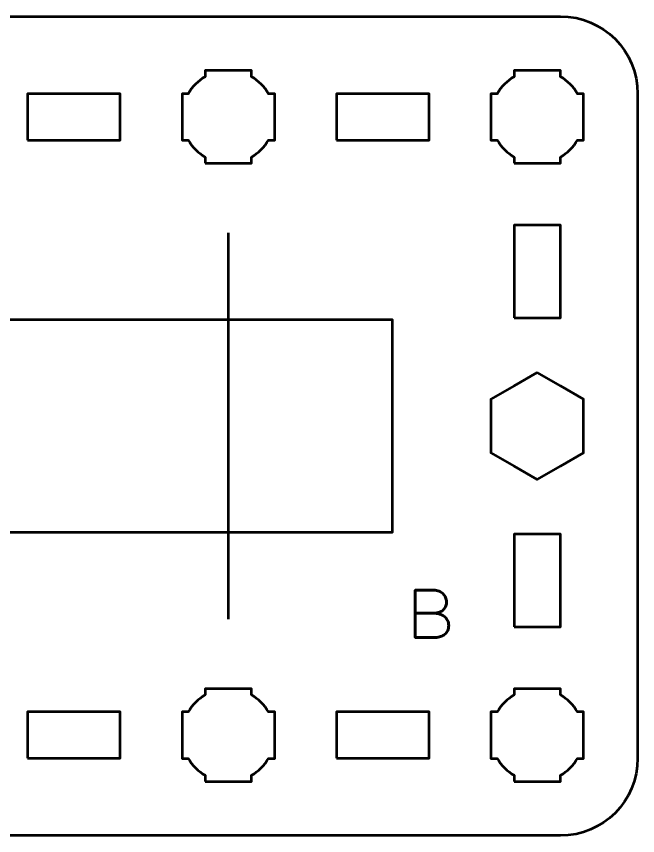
# Model space of a CAD drawing. Header units: centimetres. Extents: x -26.2 to 5.2, y -20.5 to -9.2.
# Drawn here: x -22.87 to -18.85, y -20.5 to -15.2 of the extents above; entities that cross this region are included whole.
import ezdxf

# ---------------------------------------------------------------- set-up
doc = ezdxf.new("R2010")
doc.units = ezdxf.units.CM
doc.header["$MEASUREMENT"] = 0
doc.layers.add('Layer 1', color=7, linetype='Continuous')

msp = doc.modelspace()

# ---------------------------------------------------------------- linework, layer by layer
at = {"layer": 'Layer 1', "lineweight": 53}
for points, knots in [([(-26.15001, -19.79983), (-26.15001, -19.79983), (-26.15003, -19.99994), (-26.15003, -19.99994), (-26.15003, -19.99994), (-26.15003, -20.27694), (-25.92694, -20.50003), (-25.64994, -20.50003), (-25.64994, -20.50003), (-25.64994, -20.50003), (-19.35007, -20.50003), (-19.35007, -20.50003), (-19.35007, -20.50003), (-19.07293, -20.50003), (-18.84997, -20.27694), (-18.84997, -19.99994), (-18.84997, -19.99994), (-18.84997, -19.99994), (-18.84997, -15.70007), (-18.84997, -15.70007), (-18.84997, -15.70007), (-18.84997, -15.42293), (-19.07293, -15.19997), (-19.35007, -15.19997), (-19.35007, -15.19997), (-19.35007, -15.19997), (-25.64994, -15.19997), (-25.64994, -15.19997), (-25.64994, -15.19997), (-25.92694, -15.19997), (-26.15003, -15.42293), (-26.15003, -15.70007), (-26.15003, -15.70007), (-26.15003, -15.70007), (-26.15003, -17.46555), (-26.15003, -17.46555), (-26.15003, -17.46555), (-26.15003, -17.46555), (-26.15001, -19.79983), (-26.15001, -19.79983)], [0, 0, 0, 0, 0.1, 0.1, 0.1, 0.1, 0.2, 0.2, 0.2, 0.2, 0.3, 0.3, 0.3, 0.3, 0.4, 0.4, 0.4, 0.4, 0.5, 0.5, 0.5, 0.5, 0.6, 0.6, 0.6, 0.6, 0.7, 0.7, 0.7, 0.7, 0.8, 0.8, 0.8, 0.8, 0.9, 0.9, 0.9, 0.9, 1, 1, 1, 1]), ([(-21.64993, -16.15), (-21.64993, -16.15), (-21.64993, -16.10989), (-21.64993, -16.10989), (-21.64993, -16.10989), (-21.69554, -16.08357), (-21.73346, -16.04554), (-21.75978, -16.00007), (-21.75978, -16.00007), (-21.75978, -16.00007), (-21.8, -16.00007), (-21.8, -16.00007), (-21.8, -16.00007), (-21.8, -16.00007), (-21.8, -15.85), (-21.8, -15.85), (-21.8, -15.85), (-21.8, -15.85), (-21.8, -15.70007), (-21.8, -15.70007), (-21.8, -15.70007), (-21.8, -15.70007), (-21.75978, -15.70007), (-21.75978, -15.70007), (-21.75978, -15.70007), (-21.73346, -15.65445), (-21.69554, -15.61657), (-21.64993, -15.59025), (-21.64993, -15.59025), (-21.64993, -15.59025), (-21.64993, -15.55), (-21.64993, -15.55), (-21.64993, -15.55), (-21.64993, -15.55), (-21.5, -15.55), (-21.5, -15.55), (-21.5, -15.55), (-21.5, -15.55), (-21.34992, -15.55), (-21.34992, -15.55), (-21.34992, -15.55), (-21.34992, -15.55), (-21.34992, -15.59025), (-21.34992, -15.59025), (-21.34992, -15.59025), (-21.30445, -15.61657), (-21.26642, -15.65445), (-21.2401, -15.70007), (-21.2401, -15.70007), (-21.2401, -15.70007), (-21.19999, -15.70007), (-21.19999, -15.70007), (-21.19999, -15.70007), (-21.19999, -15.70007), (-21.19999, -15.85), (-21.19999, -15.85), (-21.19999, -15.85), (-21.19999, -15.85), (-21.19999, -16.00007), (-21.19999, -16.00007), (-21.19999, -16.00007), (-21.19999, -16.00007), (-21.2401, -16.00007), (-21.2401, -16.00007), (-21.2401, -16.00007), (-21.26642, -16.04554), (-21.30445, -16.08357), (-21.34992, -16.10989), (-21.34992, -16.10989), (-21.34992, -16.10989), (-21.34992, -16.15), (-21.34992, -16.15), (-21.34992, -16.15), (-21.34992, -16.15), (-21.5, -16.15), (-21.5, -16.15), (-21.5, -16.15), (-21.5, -16.15), (-21.64993, -16.15), (-21.64993, -16.15)], [0, 0, 0, 0, 0.05, 0.05, 0.05, 0.05, 0.1, 0.1, 0.1, 0.1, 0.15, 0.15, 0.15, 0.15, 0.2, 0.2, 0.2, 0.2, 0.25, 0.25, 0.25, 0.25, 0.3, 0.3, 0.3, 0.3, 0.35, 0.35, 0.35, 0.35, 0.4, 0.4, 0.4, 0.4, 0.45, 0.45, 0.45, 0.45, 0.5, 0.5, 0.5, 0.5, 0.55, 0.55, 0.55, 0.55, 0.6, 0.6, 0.6, 0.6, 0.65, 0.65, 0.65, 0.65, 0.7, 0.7, 0.7, 0.7, 0.75, 0.75, 0.75, 0.75, 0.8, 0.8, 0.8, 0.8, 0.85, 0.85, 0.85, 0.85, 0.9, 0.9, 0.9, 0.9, 0.95, 0.95, 0.95, 0.95, 1, 1, 1, 1]), ([(-19.64993, -16.15), (-19.64993, -16.15), (-19.64993, -16.10989), (-19.64993, -16.10989), (-19.64993, -16.10989), (-19.69554, -16.08357), (-19.73346, -16.04554), (-19.75978, -16.00007), (-19.75978, -16.00007), (-19.75978, -16.00007), (-19.8, -16.00007), (-19.8, -16.00007), (-19.8, -16.00007), (-19.8, -16.00007), (-19.8, -15.85), (-19.8, -15.85), (-19.8, -15.85), (-19.8, -15.85), (-19.8, -15.70007), (-19.8, -15.70007), (-19.8, -15.70007), (-19.8, -15.70007), (-19.75978, -15.70007), (-19.75978, -15.70007), (-19.75978, -15.70007), (-19.73346, -15.65445), (-19.69554, -15.61657), (-19.64993, -15.59025), (-19.64993, -15.59025), (-19.64993, -15.59025), (-19.64993, -15.55), (-19.64993, -15.55), (-19.64993, -15.55), (-19.64993, -15.55), (-19.5, -15.55), (-19.5, -15.55), (-19.5, -15.55), (-19.5, -15.55), (-19.34992, -15.55), (-19.34992, -15.55), (-19.34992, -15.55), (-19.34992, -15.55), (-19.34992, -15.59025), (-19.34992, -15.59025), (-19.34992, -15.59025), (-19.30445, -15.61657), (-19.26642, -15.65445), (-19.2401, -15.70007), (-19.2401, -15.70007), (-19.2401, -15.70007), (-19.19999, -15.70007), (-19.19999, -15.70007), (-19.19999, -15.70007), (-19.19999, -15.70007), (-19.19999, -15.85), (-19.19999, -15.85), (-19.19999, -15.85), (-19.19999, -15.85), (-19.19999, -16.00007), (-19.19999, -16.00007), (-19.19999, -16.00007), (-19.19999, -16.00007), (-19.2401, -16.00007), (-19.2401, -16.00007), (-19.2401, -16.00007), (-19.26642, -16.04554), (-19.30445, -16.08357), (-19.34992, -16.10989), (-19.34992, -16.10989), (-19.34992, -16.10989), (-19.34992, -16.15), (-19.34992, -16.15), (-19.34992, -16.15), (-19.34992, -16.15), (-19.5, -16.15), (-19.5, -16.15), (-19.5, -16.15), (-19.5, -16.15), (-19.64993, -16.15), (-19.64993, -16.15)], [0, 0, 0, 0, 0.05, 0.05, 0.05, 0.05, 0.1, 0.1, 0.1, 0.1, 0.15, 0.15, 0.15, 0.15, 0.2, 0.2, 0.2, 0.2, 0.25, 0.25, 0.25, 0.25, 0.3, 0.3, 0.3, 0.3, 0.35, 0.35, 0.35, 0.35, 0.4, 0.4, 0.4, 0.4, 0.45, 0.45, 0.45, 0.45, 0.5, 0.5, 0.5, 0.5, 0.55, 0.55, 0.55, 0.55, 0.6, 0.6, 0.6, 0.6, 0.65, 0.65, 0.65, 0.65, 0.7, 0.7, 0.7, 0.7, 0.75, 0.75, 0.75, 0.75, 0.8, 0.8, 0.8, 0.8, 0.85, 0.85, 0.85, 0.85, 0.9, 0.9, 0.9, 0.9, 0.95, 0.95, 0.95, 0.95, 1, 1, 1, 1]), ([(-22.79999, -16.00007), (-22.79999, -16.00007), (-22.79999, -15.70007), (-22.79999, -15.70007), (-22.79999, -15.70007), (-22.79999, -15.70007), (-22.19998, -15.70007), (-22.19998, -15.70007), (-22.19998, -15.70007), (-22.19998, -15.70007), (-22.19998, -16.00007), (-22.19998, -16.00007), (-22.19998, -16.00007), (-22.19998, -16.00007), (-22.79999, -16.00007), (-22.79999, -16.00007)], [0, 0, 0, 0, 0.25, 0.25, 0.25, 0.25, 0.5, 0.5, 0.5, 0.5, 0.75, 0.75, 0.75, 0.75, 1, 1, 1, 1]), ([(-20.80002, -16.00007), (-20.80002, -16.00007), (-20.80002, -15.70007), (-20.80002, -15.70007), (-20.80002, -15.70007), (-20.80002, -15.70007), (-20.20002, -15.70007), (-20.20002, -15.70007), (-20.20002, -15.70007), (-20.20002, -15.70007), (-20.20002, -16.00007), (-20.20002, -16.00007), (-20.20002, -16.00007), (-20.20002, -16.00007), (-20.80002, -16.00007), (-20.80002, -16.00007)], [0, 0, 0, 0, 0.25, 0.25, 0.25, 0.25, 0.5, 0.5, 0.5, 0.5, 0.75, 0.75, 0.75, 0.75, 1, 1, 1, 1]), ([(-19.65007, -17.15002), (-19.65007, -17.15002), (-19.65007, -16.55002), (-19.65007, -16.55002), (-19.65007, -16.55002), (-19.65007, -16.55002), (-19.35007, -16.55002), (-19.35007, -16.55002), (-19.35007, -16.55002), (-19.35007, -16.55002), (-19.35007, -17.15002), (-19.35007, -17.15002), (-19.35007, -17.15002), (-19.35007, -17.15002), (-19.65007, -17.15002), (-19.65007, -17.15002)], [0, 0, 0, 0, 0.25, 0.25, 0.25, 0.25, 0.5, 0.5, 0.5, 0.5, 0.75, 0.75, 0.75, 0.75, 1, 1, 1, 1]), ([(-23.63746, -18.53753), (-23.63746, -18.53753), (-23.63746, -17.16253), (-23.63746, -17.16253), (-23.63746, -17.16253), (-22.49229, -17.16253), (-21.58262, -17.16253), (-20.43745, -17.16253), (-20.43745, -17.16253), (-20.43745, -17.16253), (-20.43745, -18.53753), (-20.43745, -18.53753), (-20.43745, -18.53753), (-21.52095, -18.53753), (-22.55396, -18.53753), (-23.63746, -18.53753)], [0, 0, 0, 0, 0.25, 0.25, 0.25, 0.25, 0.5, 0.5, 0.5, 0.5, 0.75, 0.75, 0.75, 0.75, 1, 1, 1, 1]), ([(-19.50008, -17.50367), (-19.50008, -17.50367), (-19.35007, -17.59027), (-19.35007, -17.59027), (-19.35007, -17.59027), (-19.35007, -17.59027), (-19.20008, -17.67687), (-19.20008, -17.67687), (-19.20008, -17.67687), (-19.20008, -17.67687), (-19.20008, -17.85008), (-19.20008, -17.85008), (-19.20008, -17.85008), (-19.20008, -17.85008), (-19.20008, -18.02329), (-19.20008, -18.02329), (-19.20008, -18.02329), (-19.20008, -18.02329), (-19.35007, -18.10989), (-19.35007, -18.10989), (-19.35007, -18.10989), (-19.35007, -18.10989), (-19.50008, -18.19649), (-19.50008, -18.19649), (-19.50008, -18.19649), (-19.50008, -18.19649), (-19.65009, -18.10989), (-19.65009, -18.10989), (-19.65009, -18.10989), (-19.65009, -18.10989), (-19.80008, -18.02329), (-19.80008, -18.02329), (-19.80008, -18.02329), (-19.80008, -18.02329), (-19.80008, -17.85008), (-19.80008, -17.85008), (-19.80008, -17.85008), (-19.80008, -17.85008), (-19.80008, -17.67687), (-19.80008, -17.67687), (-19.80008, -17.67687), (-19.80008, -17.67687), (-19.65009, -17.59027), (-19.65009, -17.59027), (-19.65009, -17.59027), (-19.65009, -17.59027), (-19.50008, -17.50367), (-19.50008, -17.50367)], [0, 0, 0, 0, 0.0833333, 0.0833333, 0.0833333, 0.0833333, 0.1666667, 0.1666667, 0.1666667, 0.1666667, 0.25, 0.25, 0.25, 0.25, 0.3333333, 0.3333333, 0.3333333, 0.3333333, 0.4166667, 0.4166667, 0.4166667, 0.4166667, 0.5, 0.5, 0.5, 0.5, 0.5833333, 0.5833333, 0.5833333, 0.5833333, 0.6666667, 0.6666667, 0.6666667, 0.6666667, 0.75, 0.75, 0.75, 0.75, 0.8333333, 0.8333333, 0.8333333, 0.8333333, 0.9166667, 0.9166667, 0.9166667, 0.9166667, 1, 1, 1, 1]), ([(-19.65007, -19.14999), (-19.65007, -19.14999), (-19.65007, -18.54998), (-19.65007, -18.54998), (-19.65007, -18.54998), (-19.65007, -18.54998), (-19.35007, -18.54998), (-19.35007, -18.54998), (-19.35007, -18.54998), (-19.35007, -18.54998), (-19.35007, -19.14999), (-19.35007, -19.14999), (-19.35007, -19.14999), (-19.35007, -19.14999), (-19.65007, -19.14999), (-19.65007, -19.14999)], [0, 0, 0, 0, 0.25, 0.25, 0.25, 0.25, 0.5, 0.5, 0.5, 0.5, 0.75, 0.75, 0.75, 0.75, 1, 1, 1, 1]), ([(-21.64993, -20.15), (-21.64993, -20.15), (-21.64993, -20.10989), (-21.64993, -20.10989), (-21.64993, -20.10989), (-21.69554, -20.08357), (-21.73346, -20.04554), (-21.75978, -20.00007), (-21.75978, -20.00007), (-21.75978, -20.00007), (-21.8, -20.00007), (-21.8, -20.00007), (-21.8, -20.00007), (-21.8, -20.00007), (-21.8, -19.85), (-21.8, -19.85), (-21.8, -19.85), (-21.8, -19.85), (-21.8, -19.70007), (-21.8, -19.70007), (-21.8, -19.70007), (-21.8, -19.70007), (-21.75978, -19.70007), (-21.75978, -19.70007), (-21.75978, -19.70007), (-21.73346, -19.65445), (-21.69554, -19.61657), (-21.64993, -19.59025), (-21.64993, -19.59025), (-21.64993, -19.59025), (-21.64993, -19.55), (-21.64993, -19.55), (-21.64993, -19.55), (-21.64993, -19.55), (-21.5, -19.55), (-21.5, -19.55), (-21.5, -19.55), (-21.5, -19.55), (-21.34992, -19.55), (-21.34992, -19.55), (-21.34992, -19.55), (-21.34992, -19.55), (-21.34992, -19.59025), (-21.34992, -19.59025), (-21.34992, -19.59025), (-21.30445, -19.61657), (-21.26642, -19.65445), (-21.2401, -19.70007), (-21.2401, -19.70007), (-21.2401, -19.70007), (-21.19999, -19.70007), (-21.19999, -19.70007), (-21.19999, -19.70007), (-21.19999, -19.70007), (-21.19999, -19.85), (-21.19999, -19.85), (-21.19999, -19.85), (-21.19999, -19.85), (-21.19999, -20.00007), (-21.19999, -20.00007), (-21.19999, -20.00007), (-21.19999, -20.00007), (-21.2401, -20.00007), (-21.2401, -20.00007), (-21.2401, -20.00007), (-21.26642, -20.04554), (-21.30445, -20.08357), (-21.34992, -20.10989), (-21.34992, -20.10989), (-21.34992, -20.10989), (-21.34992, -20.15), (-21.34992, -20.15), (-21.34992, -20.15), (-21.34992, -20.15), (-21.5, -20.15), (-21.5, -20.15), (-21.5, -20.15), (-21.5, -20.15), (-21.64993, -20.15), (-21.64993, -20.15)], [0, 0, 0, 0, 0.05, 0.05, 0.05, 0.05, 0.1, 0.1, 0.1, 0.1, 0.15, 0.15, 0.15, 0.15, 0.2, 0.2, 0.2, 0.2, 0.25, 0.25, 0.25, 0.25, 0.3, 0.3, 0.3, 0.3, 0.35, 0.35, 0.35, 0.35, 0.4, 0.4, 0.4, 0.4, 0.45, 0.45, 0.45, 0.45, 0.5, 0.5, 0.5, 0.5, 0.55, 0.55, 0.55, 0.55, 0.6, 0.6, 0.6, 0.6, 0.65, 0.65, 0.65, 0.65, 0.7, 0.7, 0.7, 0.7, 0.75, 0.75, 0.75, 0.75, 0.8, 0.8, 0.8, 0.8, 0.85, 0.85, 0.85, 0.85, 0.9, 0.9, 0.9, 0.9, 0.95, 0.95, 0.95, 0.95, 1, 1, 1, 1]), ([(-19.64993, -20.15), (-19.64993, -20.15), (-19.64993, -20.10989), (-19.64993, -20.10989), (-19.64993, -20.10989), (-19.69554, -20.08357), (-19.73346, -20.04554), (-19.75978, -20.00007), (-19.75978, -20.00007), (-19.75978, -20.00007), (-19.8, -20.00007), (-19.8, -20.00007), (-19.8, -20.00007), (-19.8, -20.00007), (-19.8, -19.85), (-19.8, -19.85), (-19.8, -19.85), (-19.8, -19.85), (-19.8, -19.70007), (-19.8, -19.70007), (-19.8, -19.70007), (-19.8, -19.70007), (-19.75978, -19.70007), (-19.75978, -19.70007), (-19.75978, -19.70007), (-19.73346, -19.65445), (-19.69554, -19.61657), (-19.64993, -19.59025), (-19.64993, -19.59025), (-19.64993, -19.59025), (-19.64993, -19.55), (-19.64993, -19.55), (-19.64993, -19.55), (-19.64993, -19.55), (-19.5, -19.55), (-19.5, -19.55), (-19.5, -19.55), (-19.5, -19.55), (-19.34992, -19.55), (-19.34992, -19.55), (-19.34992, -19.55), (-19.34992, -19.55), (-19.34992, -19.59025), (-19.34992, -19.59025), (-19.34992, -19.59025), (-19.30445, -19.61657), (-19.26642, -19.65445), (-19.2401, -19.70007), (-19.2401, -19.70007), (-19.2401, -19.70007), (-19.19999, -19.70007), (-19.19999, -19.70007), (-19.19999, -19.70007), (-19.19999, -19.70007), (-19.19999, -19.85), (-19.19999, -19.85), (-19.19999, -19.85), (-19.19999, -19.85), (-19.19999, -20.00007), (-19.19999, -20.00007), (-19.19999, -20.00007), (-19.19999, -20.00007), (-19.2401, -20.00007), (-19.2401, -20.00007), (-19.2401, -20.00007), (-19.26642, -20.04554), (-19.30445, -20.08357), (-19.34992, -20.10989), (-19.34992, -20.10989), (-19.34992, -20.10989), (-19.34992, -20.15), (-19.34992, -20.15), (-19.34992, -20.15), (-19.34992, -20.15), (-19.5, -20.15), (-19.5, -20.15), (-19.5, -20.15), (-19.5, -20.15), (-19.64993, -20.15), (-19.64993, -20.15)], [0, 0, 0, 0, 0.05, 0.05, 0.05, 0.05, 0.1, 0.1, 0.1, 0.1, 0.15, 0.15, 0.15, 0.15, 0.2, 0.2, 0.2, 0.2, 0.25, 0.25, 0.25, 0.25, 0.3, 0.3, 0.3, 0.3, 0.35, 0.35, 0.35, 0.35, 0.4, 0.4, 0.4, 0.4, 0.45, 0.45, 0.45, 0.45, 0.5, 0.5, 0.5, 0.5, 0.55, 0.55, 0.55, 0.55, 0.6, 0.6, 0.6, 0.6, 0.65, 0.65, 0.65, 0.65, 0.7, 0.7, 0.7, 0.7, 0.75, 0.75, 0.75, 0.75, 0.8, 0.8, 0.8, 0.8, 0.85, 0.85, 0.85, 0.85, 0.9, 0.9, 0.9, 0.9, 0.95, 0.95, 0.95, 0.95, 1, 1, 1, 1]), ([(-22.79999, -19.99994), (-22.79999, -19.99994), (-22.79999, -19.69993), (-22.79999, -19.69993), (-22.79999, -19.69993), (-22.79999, -19.69993), (-22.19998, -19.69993), (-22.19998, -19.69993), (-22.19998, -19.69993), (-22.19998, -19.69993), (-22.19998, -19.99994), (-22.19998, -19.99994), (-22.19998, -19.99994), (-22.19998, -19.99994), (-22.79999, -19.99994), (-22.79999, -19.99994)], [0, 0, 0, 0, 0.25, 0.25, 0.25, 0.25, 0.5, 0.5, 0.5, 0.5, 0.75, 0.75, 0.75, 0.75, 1, 1, 1, 1]), ([(-20.80002, -19.99994), (-20.80002, -19.99994), (-20.80002, -19.69993), (-20.80002, -19.69993), (-20.80002, -19.69993), (-20.80002, -19.69993), (-20.20002, -19.69993), (-20.20002, -19.69993), (-20.20002, -19.69993), (-20.20002, -19.69993), (-20.20002, -19.99994), (-20.20002, -19.99994), (-20.20002, -19.99994), (-20.20002, -19.99994), (-20.80002, -19.99994), (-20.80002, -19.99994)], [0, 0, 0, 0, 0.25, 0.25, 0.25, 0.25, 0.5, 0.5, 0.5, 0.5, 0.75, 0.75, 0.75, 0.75, 1, 1, 1, 1])]:
    msp.add_open_spline(points, degree=3, knots=knots, dxfattribs=at)
at = {"layer": 'Layer 1', "color": 5, "lineweight": 53}
msp.add_open_spline([(-21.50001, -19.1), (-21.50001, -19.1), (-21.50001, -16.6), (-21.50001, -16.6)], degree=3, dxfattribs=at)
msp.add_open_spline([(-20.28948, -19.06083), (-20.28948, -19.06083), (-20.17222, -19.06083), (-20.17222, -19.06083), (-20.17222, -19.06083), (-20.15698, -19.06076), (-20.144, -19.05865), (-20.13306, -19.05448), (-20.13306, -19.05448), (-20.12219, -19.05039), (-20.11338, -19.04482), (-20.10653, -19.03783), (-20.10653, -19.03783), (-20.09969, -19.03085), (-20.09475, -19.02295), (-20.09164, -19.0142), (-20.09164, -19.0142), (-20.08861, -19.00552), (-20.0872, -18.99649), (-20.08755, -18.98718), (-20.08755, -18.98718), (-20.08798, -18.97786), (-20.08995, -18.96883), (-20.09348, -18.96001), (-20.09348, -18.96001), (-20.09694, -18.95119), (-20.10216, -18.94322), (-20.109, -18.93609), (-20.109, -18.93609), (-20.11584, -18.92897), (-20.12438, -18.92332), (-20.13475, -18.91916), (-20.13475, -18.91916), (-20.14513, -18.91493), (-20.15733, -18.91274), (-20.17137, -18.91267), (-20.17137, -18.91267), (-20.17137, -18.91267), (-20.28948, -18.91267), (-20.28948, -18.91267), (-20.28948, -18.91267), (-20.28948, -18.91267), (-20.28948, -19.21789), (-20.28948, -19.21789), (-20.28948, -19.21789), (-20.28948, -19.21789), (-20.15952, -19.21789), (-20.15952, -19.21789), (-20.15952, -19.21789), (-20.14738, -19.21789), (-20.13609, -19.21613), (-20.12565, -19.21267), (-20.12565, -19.21267), (-20.11521, -19.20914), (-20.10611, -19.20413), (-20.09821, -19.19743), (-20.09821, -19.19743), (-20.09037, -19.1908), (-20.08424, -19.18275), (-20.07986, -19.17323), (-20.07986, -19.17323), (-20.07549, -19.1637), (-20.07323, -19.15291), (-20.07316, -19.14084), (-20.07316, -19.14084), (-20.07344, -19.12871), (-20.07598, -19.11777), (-20.08085, -19.10797), (-20.08085, -19.10797), (-20.08572, -19.09816), (-20.09249, -19.08976), (-20.10124, -19.08271), (-20.10124, -19.08271), (-20.10999, -19.07572), (-20.12043, -19.07029), (-20.13243, -19.06655), (-20.13243, -19.06655), (-20.14442, -19.06281), (-20.15768, -19.06091), (-20.17222, -19.06083), (-20.17222, -19.06083), (-20.15768, -19.06091), (-20.14442, -19.06281), (-20.13243, -19.06655), (-20.13243, -19.06655), (-20.12043, -19.07029), (-20.10999, -19.07572), (-20.10124, -19.08271), (-20.10124, -19.08271), (-20.09249, -19.08976), (-20.08572, -19.09816), (-20.08085, -19.10797), (-20.08085, -19.10797), (-20.07598, -19.11777), (-20.07344, -19.12871), (-20.07316, -19.14084), (-20.07316, -19.14084), (-20.07323, -19.15291), (-20.07549, -19.1637), (-20.07986, -19.17323), (-20.07986, -19.17323), (-20.08424, -19.18275), (-20.09037, -19.1908), (-20.09821, -19.19743), (-20.09821, -19.19743), (-20.10611, -19.20413), (-20.11521, -19.20914), (-20.12565, -19.21267), (-20.12565, -19.21267), (-20.13609, -19.21613), (-20.14738, -19.21789), (-20.15952, -19.21789), (-20.15952, -19.21789), (-20.15952, -19.21789), (-20.28948, -19.21789), (-20.28948, -19.21789), (-20.28948, -19.21789), (-20.28948, -19.21789), (-20.28948, -18.91267), (-20.28948, -18.91267), (-20.28948, -18.91267), (-20.28948, -18.91267), (-20.17137, -18.91267), (-20.17137, -18.91267), (-20.17137, -18.91267), (-20.15733, -18.91274), (-20.14513, -18.91493), (-20.13475, -18.91916), (-20.13475, -18.91916), (-20.12438, -18.92332), (-20.11584, -18.92897), (-20.109, -18.93609), (-20.109, -18.93609), (-20.10216, -18.94322), (-20.09694, -18.95119), (-20.09348, -18.96001), (-20.09348, -18.96001), (-20.08995, -18.96883), (-20.08798, -18.97786), (-20.08755, -18.98718), (-20.08755, -18.98718), (-20.0872, -18.99649), (-20.08861, -19.00552), (-20.09164, -19.0142), (-20.09164, -19.0142), (-20.09475, -19.02295), (-20.09969, -19.03085), (-20.10653, -19.03783), (-20.10653, -19.03783), (-20.11338, -19.04482), (-20.12219, -19.05039), (-20.13306, -19.05448), (-20.13306, -19.05448), (-20.144, -19.05865), (-20.15698, -19.06076), (-20.17222, -19.06083), (-20.17222, -19.06083), (-20.17222, -19.06083), (-20.28948, -19.06083), (-20.28948, -19.06083)], degree=3, knots=[0, 0, 0, 0, 0.025, 0.025, 0.025, 0.025, 0.05, 0.05, 0.05, 0.05, 0.075, 0.075, 0.075, 0.075, 0.1, 0.1, 0.1, 0.1, 0.125, 0.125, 0.125, 0.125, 0.15, 0.15, 0.15, 0.15, 0.175, 0.175, 0.175, 0.175, 0.2, 0.2, 0.2, 0.2, 0.225, 0.225, 0.225, 0.225, 0.25, 0.25, 0.25, 0.25, 0.275, 0.275, 0.275, 0.275, 0.3, 0.3, 0.3, 0.3, 0.325, 0.325, 0.325, 0.325, 0.35, 0.35, 0.35, 0.35, 0.375, 0.375, 0.375, 0.375, 0.4, 0.4, 0.4, 0.4, 0.425, 0.425, 0.425, 0.425, 0.45, 0.45, 0.45, 0.45, 0.475, 0.475, 0.475, 0.475, 0.5, 0.5, 0.5, 0.5, 0.525, 0.525, 0.525, 0.525, 0.55, 0.55, 0.55, 0.55, 0.575, 0.575, 0.575, 0.575, 0.6, 0.6, 0.6, 0.6, 0.625, 0.625, 0.625, 0.625, 0.65, 0.65, 0.65, 0.65, 0.675, 0.675, 0.675, 0.675, 0.7, 0.7, 0.7, 0.7, 0.725, 0.725, 0.725, 0.725, 0.75, 0.75, 0.75, 0.75, 0.775, 0.775, 0.775, 0.775, 0.8, 0.8, 0.8, 0.8, 0.825, 0.825, 0.825, 0.825, 0.85, 0.85, 0.85, 0.85, 0.875, 0.875, 0.875, 0.875, 0.9, 0.9, 0.9, 0.9, 0.925, 0.925, 0.925, 0.925, 0.95, 0.95, 0.95, 0.95, 0.975, 0.975, 0.975, 0.975, 1, 1, 1, 1], dxfattribs=at)

doc.saveas('drawing.dxf')
